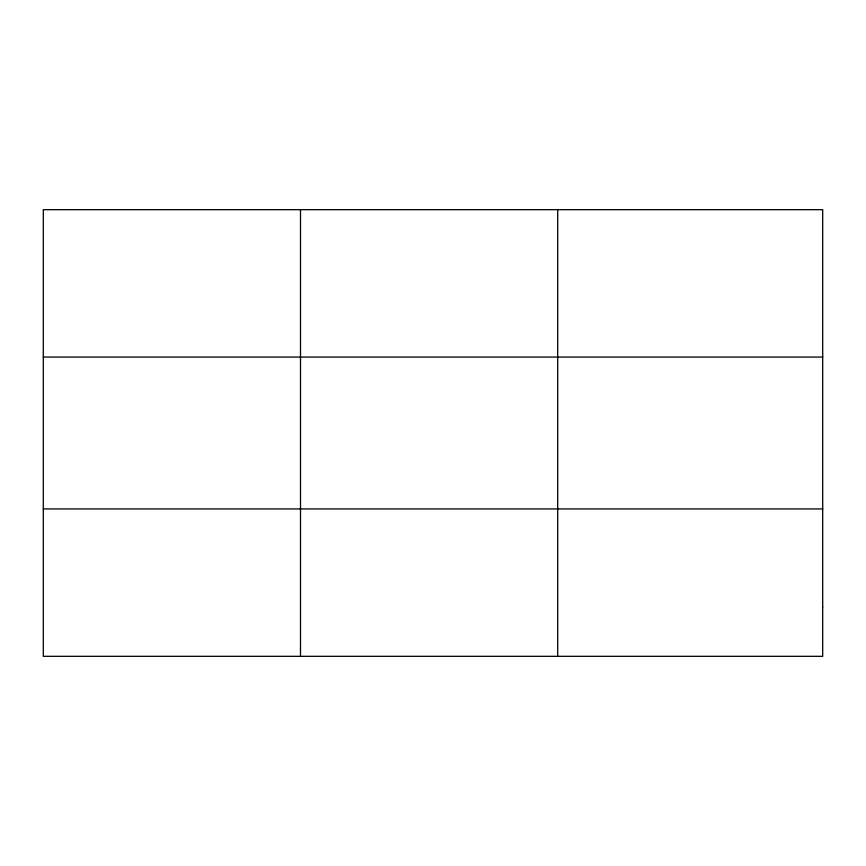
<?xml version="1.0" encoding="UTF-8"?>
<svg xmlns="http://www.w3.org/2000/svg" width="866" height="866" viewBox="0 0 866 866"><rect width="100%" height="100%" fill="white"/><g stroke="black" fill="none" stroke-linecap="round" stroke-linejoin="round"><path stroke-width="1.3" d="M300.502 656.32L300.502 209.68M557.704 656.32L557.704 209.68M43.3 357.073L822.7 357.073M43.3 508.927L822.7 508.927M822.7 607.185L822.7 656.32L43.3 656.32L43.3 209.68L822.7 209.68L822.7 607.185"/></g></svg>
